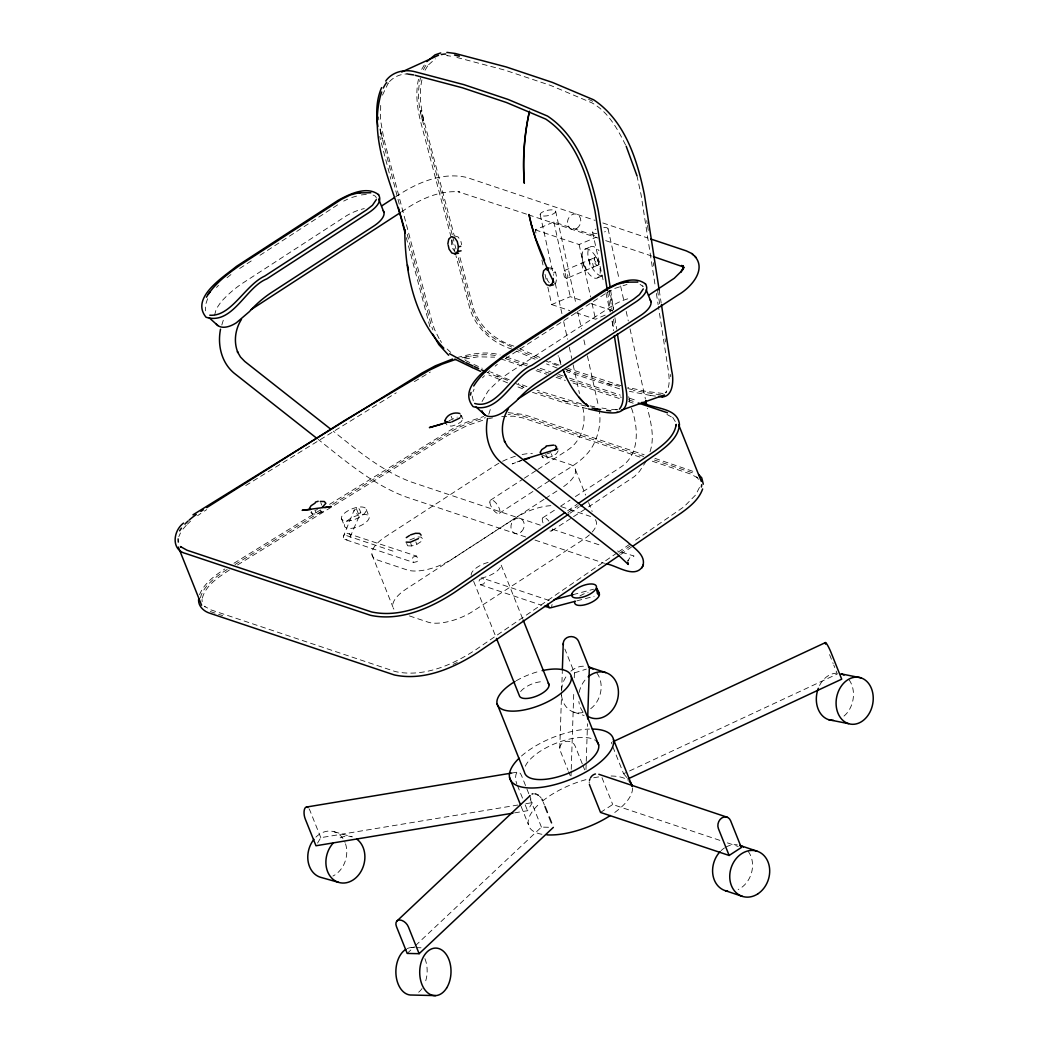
<?xml version="1.0" encoding="UTF-8"?>
<svg xmlns="http://www.w3.org/2000/svg" width="1048" height="1048" viewBox="0 0 1048 1048"><rect width="100%" height="100%" fill="white"/><g stroke="black" fill="none" stroke-linecap="round" stroke-linejoin="round"><path stroke-width="0.75" stroke-dasharray="5 3.75" d="M472.19 396.052L473.631 402.327M594.609 257.703L594.53 260.336L597.805 265.183L566.287 278.598L564.348 276.855L563.09 271.131L596.024 257.074L599.299 261.921L599.233 264.555L597.085 265.485L595.146 263.729L593.889 258.005L596.024 257.074M598.513 264.856L598.578 262.236L595.303 257.389M559.763 748.272L561.61 692.676M561.663 691.038L562.304 671.414M571.186 771L570.964 777.55L568.579 771.59M571.239 769.376L573.832 690.881M574.265 677.794L574.435 672.895L564.885 649.039M585.976 769.56L586.199 763.01M586.251 761.372L587.496 723.762M380.686 105.442L380.516 119.904L383.843 138.939L432.13 322.181L434.462 329.282L439.518 339.369M214.526 315.369L216.281 308.885L220.866 302.099A111.389 91.477 -71.5 0 1 243.477 282.646L345.054 216.661A26.344 10.794 -21.8 0 1 364.272 208.578M451.95 239.94L451.374 243.11L452.553 248.415L454.387 250.983M418.506 79.242C415.296 93.128 417.196 107.63 420.536 121.293L451.374 238.289M421.938 79.858C418.846 93.324 420.68 107.394 423.929 120.651L454.321 235.97M551.589 606.582L552.086 604.473M650.009 451.78C654.921 437.488 650.9 422.409 647.467 408.314M221.809 325.024L223.538 319.43M488.8 414.327L490.516 408.746M482.054 401.541L487.844 391.415A111.389 91.477 -71.5 0 1 510.468 371.961L612.032 305.977A26.344 10.794 -21.8 0 1 631.25 297.894M382.481 95.145L388.284 82.975L387.616 83.814C392.306 77.539 399.864 73.753 407.711 73.963L406.637 73.91M699.475 487.451L695.675 494.918L684.003 506.76L633.097 541.908M347.045 533.249L416.632 556.121L418.034 559.632L417.104 561.597L413.646 562.475L344.923 539.484L343.534 538.017L343.521 535.986L354.132 510.166L357.316 508.28L359.372 509.001L360.774 512.511L349.311 538.921M207.609 298.693L205.251 305.793L205.552 310.837M473.067 391.625L474.063 389.227M628.184 560.156L627.765 561.099L629.913 557.68L634.066 556.029L617.521 550.986M178.828 536.641L180.479 532.934M199.526 594.727C204.163 583.173 214.814 575.575 224.862 568.972M646.315 461.015L639.385 471.561L634.603 476.421L588.596 506.878M459.731 418.06L461.356 415.283L462.862 418.964L461.225 421.741L457.046 424.453L451.937 426.051L447.85 425.947L446.343 424.178M558.125 450.837L556.488 453.614L552.322 456.325L547.213 457.924L543.113 457.819L541.606 456.05M317.57 843.064L320.793 837.666L517.83 805.034M514.62 812.855L527.537 810.72L532.358 802.624L529.384 795.17M421.715 69.312L424.466 64.714M425.056 70.242L428.383 64.688L427.715 65.526L435.365 58.806M343.521 535.986L344.858 534.153M360.774 512.511L357.591 514.398L354.224 512.053L354.132 510.166M183.02 529.083L186.387 525.127M216.504 287.453L218.508 285.344M482.486 377.817L484.49 375.721M187.422 524.144L190.526 521.157M407.2 953.418L414.327 946.711M415.506 945.584L541.423 827.108L550.357 827.317M554.235 284.113L555.925 282.541L556.763 277.799L555.61 272.48L552.886 268.629L549.624 267.712M487.608 372.721L489.717 370.769M227.049 277.72L231.464 274.157M495.141 366.145L497.341 364.363M665.205 392.79L666.397 391.926L665.506 392.777C670.471 386.791 669.214 378.184 668.414 371.018L658.393 306.344M197.587 515.695L200.888 513.402M567.649 510.795L577.042 504.35M567.951 512.616L578.195 505.594M569.942 513.284L579.347 506.839M616.997 552.951L476.08 649.537C452.736 664.877 423.706 677.676 395.332 671.572L210.831 609.844L204.308 606.189L205.185 607.015L203.233 604.565M618.333 552.034L631.761 542.838M619.499 553.265L630.228 545.903M620.652 554.51L631.394 547.148M239.691 268.471L253.249 259.655M260.035 255.254L340.063 203.26M395.607 196.867C416.056 183.151 441.706 171.623 466.727 177.439L595.094 220.381M401.528 211.893C418.335 200.063 438.392 190.16 459.483 191.863L457.963 191.666L526.961 214.29M204.386 511.123L206.718 509.603M505.306 358.665L605.692 293.453M449.029 420.746L457.256 417.091M227.141 569.47L223.604 571.776A58.361 23.921 -21.8 0 0 200.482 597.897M229.407 569.994C218.312 577.409 204.779 585.688 201.923 599.757L201.989 598.552L202.159 601.722M310.837 512.21L312.343 513.965L316.444 514.083L321.553 512.485L325.718 509.773M409.847 539.969L417.025 536.982L421.113 537.074L422.632 538.855L420.995 541.646L416.816 544.357L411.707 545.956L407.62 545.838L406.113 544.082M490.438 500.224L522.991 479.067M524.354 478.189L536.563 470.264M537.925 469.373L567.767 449.985C582.4 440.488 587.404 420.811 581.915 404.711M499.372 513.271L536.196 489.351M537.559 488.473L549.833 480.495M551.196 479.604C566.719 468.81 586.526 460.727 594.609 442.256C599.26 432.117 601.211 420.576 599.102 409.558M544.017 499.372L452.356 558.925A34.532 14.148 -21.8 0 1 407.083 569.929L377.778 560.13A34.532 14.148 -21.8 0 1 385.664 536.615L495.101 465.509A34.532 14.148 -21.8 0 1 500.001 462.613M545.379 498.481L557.693 490.49M542.838 517.751L555.047 509.826M560.47 506.289L569.968 500.119M575.391 496.595L620.167 467.513C640.839 454.413 638.337 426.169 630.804 406.27M551.772 530.812L572.221 517.516M573.597 516.625L587.234 507.769M600.53 812.436L612.713 804.51L721.194 840.797M245.743 485.551L396.262 392.804M414.379 381.642L430.322 372.066M233.979 563.235L321.264 509.446M329.57 504.324L452.343 428.92L466.255 422.357L483.731 416.501M235.079 564.505L324.304 509.538M332.661 504.376L446.972 433.938A60.142 24.654 -21.8 0 1 485.447 417.707M237.542 564.951L447.981 435.274L467.526 425.396L484.294 419.776M607.041 292.575L614.613 288.488L627.005 284.453M343.705 201.098L347.622 199.172M612.87 746.87L623.612 773.712L628.027 771.642M629.507 770.961L837.326 673.995L833.75 665.048M566.287 278.598L567.715 277.982L567.78 275.349L564.505 270.502M535.986 233.049L535.292 229.866L553.868 221.953L596.181 236.114M535.292 229.866L579.112 244.525L596.26 237.228M584.561 249.358L590.312 246.909M597.766 277.799L603.517 275.349M547.842 287.087L551.68 304.575L570.269 296.663L582.361 300.697M575.863 312.658L595.513 319.234L605.521 314.976M521.734 460.138L512.21 463.884L521.891 460.452M351.735 197.496L360.027 195.138M574.435 672.895L586.356 669.109M317.531 509.577L314.976 510.363L316.444 514.083M547.017 453.823L550.842 452.631M573.046 594.648L593.6 589.212M576.937 600.845L594.098 596.312M456.98 357.617C470.893 353.87 485.931 350.884 500.119 354.931M550.554 269.113L552.886 268.629M553.279 272.965L555.61 272.48M461.88 357.827L471.286 356.032M464.605 359.045L477.888 356.818L494.669 357.171M488.46 418.689L492.534 417.877M511.634 773.07L518.105 771.996M525.899 803.698L532.358 802.624M361.337 194.928L366.368 194.378M617.822 409.585L615.805 409.689M616.853 411.366L618.372 411.235M501.743 416.449L513.481 416.187L522.939 417.929L639.987 457.085M508.293 412.637L523.974 414.563L644.166 454.767M411.261 947.549L414.445 947.628M416.03 947.654L422.383 947.811M447.81 55.675L446.723 55.623L453.05 56.461M663.096 393.498L646.315 391.428L627.791 387.459M660.974 394.939L633.385 390.524M611.56 409.349L617.023 409.794M606.124 408.681L601.893 408.052M416.632 556.121L413.161 557.012L412.244 558.977L413.646 562.475M549.152 600.465L483.311 578.431L479.853 579.321L478.936 581.286L480.338 584.784L541.423 605.22M480.338 584.784L483.796 583.906L484.713 581.941L483.311 578.431M650.572 395.476L656.114 396.157M344.923 539.484L347.124 539.825M650.481 395.463L629.429 391.323M590.076 405.864L594.806 406.834M587.352 408.733L561.964 402.091L532.502 392.332M380.45 131.524L399.668 205.749M581.273 403.847L537.048 390.275M456.876 57.444L504.651 70.059L550.75 85.491L591.858 102.822C608.246 111.73 617.626 129.127 625.682 145.227M621.241 385.782L567.911 368.424M619.682 388.887L566.352 371.542M454.793 235.997L458.055 236.913L460.779 240.765L461.644 244.747M334.142 831.758L352.259 836.854A23.763 19.126 -74.3 0 0 337.338 839.474M562.75 400.533L569.352 402.471L536.249 391.821M606.818 383.411L613.722 385.468L564.859 369.158M574.042 712.221L584.116 715.522M602.823 222.962L647.677 237.975M528.506 214.814L597.936 238.04M605.652 240.621L651.935 256.092M591.426 303.737L614.089 311.322L609.556 290.663M551.68 304.575L569.824 310.64M506.276 356.988L527.851 364.206M540.179 368.333L550.973 371.935M558.676 374.516L563.3 376.062M569.457 378.118L620.311 395.135M629.56 398.227L637.263 400.808M505.608 358.665L527.327 365.883M537.192 369.237L549.1 373.219M557.038 375.865L563.641 378.079M570.466 380.319L621.307 397.323M628.499 399.786L635.678 402.183M500.63 358.809L525.271 367.049M536.052 370.664L546.833 374.267M556.069 377.359L565.317 380.45M573.007 383.018L620.757 399M628.459 401.567L634.616 403.637M654.948 458.382L694.47 471.849M643.616 456.443L523.45 416.239A60.142 24.654 -21.8 0 0 508.07 414.353M654.397 460.046L691.379 472.425A60.142 24.654 -21.8 0 1 695.112 474.037M652.315 461.212L690.815 474.089L697.379 477.718M543.454 455.526L569.693 464.303A34.532 14.148 -21.8 0 1 562.933 487.058M561.243 506.682L590.561 516.481M540.323 525.166L410.62 481.779C381.538 470.722 357.276 450.352 333.29 431.173M552.676 529.292L602.089 545.825M525.742 536.982L405.196 496.66C372.42 484.189 345.277 460.95 318.199 439.4M535.004 540.087L604.552 563.352M346.731 535.646L393.328 551.235M409.441 615.923L427.964 622.119A34.532 14.148 -21.8 0 0 473.224 611.102L582.662 539.995A34.532 14.148 -21.8 0 0 589.5 534.781M210.268 611.521L222.674 615.661M727.391 842.867L738.237 846.496M523.411 387.171L521.341 386.411L525.86 388.088M522.651 388.729L515.406 385.978M565.71 369.459L571.409 371.568M526.934 386.633L518.302 383.385M559.003 365.084L549.519 361.364M557.379 368.176L546.506 363.905M509.249 379.795L490.529 371.948M507.612 382.887L488.879 375.014M537.323 358.233L517.502 349.652M535.135 359.189L516.73 351.211M539.825 357.407L519.808 348.774M666.96 414.458L673.523 418.073L672.646 417.248L675.855 422.462M497.826 376.979L486.94 372.263M473.879 364.455L482.276 368.293M513.834 346.102C493.857 339.971 476.866 324.71 472.216 303.894L459.312 254.926M511.686 347.019L494.866 338.845L487.281 333.369A37.23 20.515 65.5 0 1 470.539 304.287L457.635 255.293M512.276 349.22C491.276 342.788 473.801 326.426 468.862 304.68L455.946 255.673M465.246 360.394L470.919 363.066M640.079 284.388L643.171 286.497L642.66 285.855M373.088 195.072C375.538 196.251 375.59 195.95 376.389 198.151M450.745 352.416L445.963 347.949M349.259 533.589L350.635 535.056L350.661 537.087M462.862 418.964L460.347 414.72M623.612 773.712L628.001 778.887M696.501 476.879L698.531 479.303M549.217 282.698L547.384 280.144L546.218 274.825M440.186 340.39L441.536 342.447M560.772 362.254L558.23 355.062M320.767 502.66L321.762 505.11M451.164 416.252L452.16 418.715M829.571 654.607L833.147 663.554M575.47 469.74L585.609 495.088M588.583 502.542L592.159 511.49M601.984 777.668L612.713 804.51M582.295 763.874L575.129 745.993A7.926 7.113 1.9 0 0 565.003 741.643A7.926 7.113 1.9 0 0 560.235 750.709L567.977 770.097M582.885 765.368L584.679 769.848M522.572 618.569L500.944 564.492A15.838 6.498 -21.8 0 1 479.827 578.208M473.657 581.352L495.887 636.935M543.205 802.034L544.397 805.021M528.781 793.677L521.629 775.782A7.926 3.419 80.6 0 0 516.533 773.123A7.926 3.419 80.6 0 0 516.808 783.878M541.423 827.108L530.681 800.266A7.926 5.004 46.7 0 1 530.314 799.1M517.398 785.371L522.769 798.786M525.153 804.759L527.537 810.72M521.079 806.292L528.349 824.475M366.211 509.446L369.184 516.9A13.205 5.41 -21.8 0 1 351.591 528.336A13.205 5.41 -21.8 0 1 349.665 519.035A13.205 5.41 -21.8 0 1 369.184 516.9M356.32 508.503L358.586 514.175M371.988 554.68L392.856 606.871M341.452 518.485L344.438 525.939M320.793 837.666L310.064 810.825A7.926 3.419 80.6 0 0 309.003 808.781M551.34 453.863L552.322 456.325M415.846 541.881L416.816 544.357M320.57 510.009L321.553 512.485M545.746 454.216L547.213 457.924M410.737 543.48L411.707 545.956M542.144 455.343L543.113 457.819M406.65 543.362L407.62 545.838M311.374 511.49L312.343 513.965M560.942 364.691L558.099 355.639M429.89 326.727L406.283 237.608M452.225 234.752L420.091 111.18A75.613 41.671 65.5 0 1 420.471 77.945M452.631 236.337L455.972 248.979M451.78 239.861L455.539 254.101M407.2 234.32L430.453 322.574A37.23 20.515 65.5 0 0 432.863 329.897M381.289 142.751L390.865 179.116M636.883 175.461L641.088 194.784L655.38 286.942M608.063 228.805L619.224 279.646M620.613 285.999L624.11 301.876M626.193 311.413L628.289 320.95M630.031 328.889L645.371 398.777M592.579 232.145L603.792 283.261M605.901 292.851L610.106 312.016M612.215 321.605L613.971 329.583M628.695 396.681L630.451 404.672M579.112 244.525L590.627 296.977M592.015 303.344L595.513 319.234M555.663 211.277A7.926 2.659 -12.4 0 1 544.462 216.058A7.926 2.659 -12.4 0 1 543.637 211.513A7.926 2.659 -12.4 0 1 555.663 211.277L576.243 305.007M577.631 311.361L581.47 328.836M583.906 339.945L585.662 347.897M587.404 355.835L598.565 406.663M553.868 221.953L570.269 296.663M540.179 214.617L553.501 275.323M555.257 283.301L561.924 313.653M563.68 321.644L567.531 339.211M569.287 347.202L571.736 358.39M573.138 364.769L579.452 393.524M541.921 260.074L543.663 268.013M545.052 274.38L546.453 280.733M380.162 128.825L382.337 138.729M379.992 129.48L382.153 139.266M379.769 136.476L380.45 139.594M659.205 290.165L661.209 303.108M646.76 220.617L647.258 223.853M647.507 225.477L648.516 231.936M653.284 262.668L653.782 265.904M657.541 290.165L659.808 304.732M665.074 338.687L665.572 341.923M656.389 293.414L658.144 304.732M610.63 290.27L613.643 309.684M614.901 317.78L616.656 329.098M609.006 290.493L612.215 311.204M613.46 319.221L614.704 327.251M607.565 291.92L610.565 311.322M612.071 321.029L613.578 330.723M378.773 119.957A75.613 41.671 65.5 0 1 378.577 116.878M557.182 365.503A647.847 148.606 37.9 0 1 546.296 361.193M520.476 385.415A600.635 143.93 38.9 0 1 514.07 382.939M507.573 380.332A600.635 143.93 38.9 0 1 496.962 375.918M423.392 69.771A75.613 41.671 65.5 0 1 426.759 64.125M588.557 99.35A1221.654 399.052 -11.3 0 1 592.723 101.302M632.481 389.646A647.847 144.388 38.1 0 1 627.7 388.507M619.512 386.385A647.847 144.388 38.1 0 1 612.753 384.485M585.871 406.087A600.635 139.987 39.1 0 1 568.54 401.62M670.537 374.49A37.23 14.135 70.5 0 1 670.72 376.704M464.421 357.394A60.142 24.654 -21.8 0 1 498.18 356.176M457.256 662.493A58.361 23.921 -21.8 0 1 453.116 664.393M632.481 788.004A55.452 22.729 -21.8 0 1 613.041 813.693M541.921 834.287A55.452 22.729 -21.8 0 1 540.283 802.965M542.55 801.052A55.452 22.729 -21.8 0 1 587.797 779.149M593.718 777.786A55.452 22.729 -21.8 0 1 599.495 776.804M611.102 776.005A55.452 22.729 -21.8 0 1 628.315 780.459M521.498 756.001A55.452 22.729 -21.8 0 1 589.487 729.054M525.31 766.193A39.614 16.231 -21.8 0 1 558.217 742.403A39.614 16.231 -21.8 0 1 595.618 740.491M516.271 680.741A39.614 16.231 -21.8 0 1 540.558 671.008M520.633 691.562A15.838 6.498 -21.8 0 1 543.729 681.698M471.246 575.339A15.838 6.498 -21.8 0 1 488.656 562.291M539.484 796.205A7.926 5.004 46.7 0 1 541.331 798.235M424.938 958.658A23.763 15.641 -88.7 0 1 425.2 982.408M422.043 988.565A23.763 15.641 -88.7 0 1 417.117 993.308M407.214 948.584A23.763 15.641 -88.7 0 1 413.986 947.759M589.238 783.066A7.926 6.511 -71.5 0 1 589.264 781.716M748.154 851.356A23.763 19.519 -71.5 0 1 738.159 889.542M721.103 850.622A23.763 19.519 -71.5 0 1 724.522 847.911M725.727 847.177A23.763 19.519 -71.5 0 1 737.32 844.832M315.906 837.116A23.763 19.126 -74.3 0 1 345.041 842.461M345.526 843.797A23.763 19.126 -74.3 0 1 332.937 876.036M611.822 743.87A7.926 0.983 65 0 1 611.796 742.272M848.985 679.707A23.763 18.34 -78.7 0 1 842.946 716.911M819.549 685.497A23.763 18.34 -78.7 0 1 836.291 673.209M596.757 672.868A23.763 19.467 -71.9 0 1 589.29 709.706M583.016 712.457A23.763 19.467 -71.9 0 1 561.558 695.859M561.427 689.82A23.763 19.467 -71.9 0 1 566.824 675.541M570.885 671.179A23.763 19.467 -71.9 0 1 585.95 666.358M582.989 711.933A23.763 19.467 -71.9 0 1 578.824 701.518M579.151 692.427A23.763 19.467 -71.9 0 1 586.029 678.868M579.871 596.037A13.205 5.41 -21.8 0 1 588.085 592.356M550.855 505.66A34.532 14.148 -21.8 0 0 515.983 517.686L406.532 588.793A34.532 14.148 -21.8 0 0 393.851 609.124M595.343 519.664A34.532 14.148 -21.8 0 1 590.627 533.72M502.621 461.251A34.532 14.148 -21.8 0 1 516.559 455.88M522.14 454.518A34.532 14.148 -21.8 0 1 532.371 453.404M543.008 522.847A7.926 3.144 57 0 1 543.322 517.489A7.926 3.144 57 0 1 548.864 521.079M552.361 528.873A7.926 3.144 57 0 1 549.99 530.982M603.779 227.377A7.926 2.659 -12.4 0 1 604.604 231.909M596.862 233.586A7.926 2.659 -12.4 0 1 596.037 229.04M601.683 275.86A15.707 7.244 66.9 0 1 587.954 255.516A15.707 7.244 66.9 0 1 599.011 250.695M581.666 263.205L582.924 268.943L584.876 270.685L586.291 270.07L585.033 264.332L583.094 262.589L581.666 263.205M588.858 260.153L590.116 265.878L592.054 267.62L593.482 267.004L592.225 261.279L590.286 259.524L588.858 260.153M351.696 520.319L348.604 520.882A13.205 5.41 -21.8 0 1 345.827 512.158A13.205 5.41 -21.8 0 1 365.831 508.581A13.205 5.41 -21.8 0 1 351.696 520.319M423.575 120.363L422.436 120.441L420.261 110.525L421.427 110.577L423.575 120.363M576.806 228.425A7.926 6.511 -71.5 0 0 578.064 214.932A7.926 6.511 -71.5 0 0 567.505 221.796A7.926 6.511 -71.5 0 0 576.806 228.425M521.537 531.585A7.926 6.511 -71.5 0 0 520.253 518.446A7.926 6.511 -71.5 0 0 510.966 527.694A7.926 6.511 -71.5 0 0 521.537 531.585M489.848 502.149A7.926 3.144 57 0 0 497.59 513.455A7.926 3.144 57 0 0 497.276 504.638A7.926 3.144 57 0 0 489.848 502.149M582.099 256.236A15.707 7.244 66.9 0 0 595.932 278.31A15.707 7.244 66.9 0 0 595.474 256.197A15.707 7.244 66.9 0 0 582.099 256.236"/><path stroke-width="1.5" d="M562.357 669.777L563.235 643.616M587.653 718.863L589.343 668.166L578.601 641.337A7.926 7.113 1.9 0 0 569.13 636.804A7.926 7.113 1.9 0 0 563.339 644.861M198.74 598.356C197.483 605.443 203.391 611.272 209.718 613.185L394.297 674.938C423.811 681.265 454.02 668.008 478.32 652.066L619.303 555.427M376.298 199.605L372.485 205.251L366.59 209.901L264.817 276.017C245.036 285.095 231.254 316.902 209.797 315.212M643.289 288.921L639.476 294.567L633.568 299.217L531.808 365.333C511.712 373.389 496.909 410.318 474.679 403.454M676.143 425.593L676.209 424.388C674.532 436.322 663.934 444.3 654.882 450.994L578.378 503.433M470.46 395.057L471.05 392.45M220.525 329.216C217.355 344.858 221.416 362.543 234.005 373.075L316.928 438.405M487.503 418.532C484.346 434.173 488.394 451.858 500.983 462.391L616.958 553.75L628.237 564.427L627.857 562.16M642.817 565.959C646.406 555.361 633.817 547.868 627.32 541.79L511.804 450.784L507.442 446.304L504.376 440.985L504.795 441.745C500.407 430.938 502.254 418.362 508.45 408.628M448.203 245.153L449.081 249.136L451.819 252.974L455.068 253.891L457.583 251.533L458.421 246.791L457.269 241.472L454.57 237.621L451.321 236.704M553.252 278.506L552.414 283.261L549.899 285.619L546.65 284.702L543.912 280.864L542.746 275.545L543.598 270.803L546.152 268.432L548.471 267.961M447.837 244.014L448.636 239.586M529.437 111.442C524.327 134.969 522.572 159.191 524.314 183.217C522.415 160.134 524.079 134.773 529.437 111.415M381.629 87.6C376.245 99.743 375.918 113.485 377.856 126.454M702.632 488.971C698.95 499.477 689.807 506.787 681.069 513.088L632.73 546.231M606.098 563.876C616.028 564.859 634.472 579.387 642.568 566.47M641.966 567.82L643.42 564.61M241.472 319.326C235.263 329.046 233.429 341.622 237.817 352.429L237.385 351.67L240.451 356.988L244.813 361.481L330.736 429.156M206.417 297.226C214.421 283.851 227.337 274.144 239.9 265.314L341.478 199.33L350.189 195.007L357.329 193.107M555.008 449.92L556.632 447.142L555.113 445.361M309.383 508.49L311.02 505.752L315.173 503.053M445.256 419.842C447.47 414.274 454.321 411.864 459.836 413.501M473.709 386.005C481.779 372.931 494.459 363.329 506.891 354.63L608.456 288.645L617.167 284.322L624.307 282.423M208.198 294.278L210.111 291.842M619.447 409.061C624.412 403.087 623.141 394.467 622.355 387.315L614.325 335.57M183.557 523.083C173.13 530.733 170.758 550.017 185.863 553.554L370.442 615.294C399.956 621.634 430.165 608.364 454.465 592.434L568.606 514.201M385.729 81.01C392.266 71.749 404.567 68.906 415.126 71.788L463.897 84.652L508.097 99.442L547.514 116.066C578.666 136.685 591.229 175.972 598.329 210.989L610.133 287.034M426.89 61.583L435.077 54.863L440.71 52.937M397.113 920.838L530.157 795.642M419.121 953.693L408.379 926.851A7.926 5.004 46.7 0 0 399.733 920A7.926 5.004 46.7 0 0 396.458 926.576L407.2 953.418L419.121 953.693L553.344 827.383M448.767 239.075L450.47 237.503M547.069 270.083L548.772 268.511M192.95 514.843L422.108 372.97L435.3 365.844L452.592 359.032M564.964 512.629L452.238 589.906C428.881 605.246 399.851 618.045 371.477 611.927L186.976 550.213L180.453 546.558L181.343 547.384M580.684 505.922L657.214 453.457C666.869 446.291 678.528 437.553 679.458 424.545C677.846 407.083 653.087 408.995 641.887 402.353M381.996 205.722L394.245 197.758M251.245 309.514L400.166 212.77M200.888 511.398L203.299 509.839M322.155 507.429L325.863 503.302L324.343 501.52L320.269 501.429M459.731 418.06L451.754 421.951M648.568 295.3L674.283 278.257L681.763 270.869L680.794 272.087L682.929 268.655L682.34 270.266L683.388 267.161L683.283 268.982L683.27 266.231L683.715 268.065L682.68 265.694L683.61 267.332L681.567 265.406L682.89 266.651M518.236 398.829L678.344 294.816C690.422 287.912 707.02 270.07 694.811 256.288M406.283 537.624L409.401 535.594M545.942 446.893L541.79 449.592L540.152 452.343L541.659 454.098M418.466 538.62L410.253 542.235L406.166 542.13M729.133 855.456L741.329 847.531L730.6 820.702A7.926 6.511 -71.5 0 0 721.823 817.951A7.926 6.511 -71.5 0 0 718.404 828.614L729.133 855.456L600.53 812.436L589.788 785.594A7.926 6.511 -71.5 0 1 589.421 784.376M206.77 507.612L344.989 420.261L429.536 370.114L442.112 364.167L455.317 359.543M613.263 741.591L825.51 642.555M628.001 778.887L841.701 679.17L830.972 652.328A7.926 0.983 65 0 0 826.754 643.931A7.926 0.983 65 0 0 825.536 644.153M401.672 72.024L435.824 56.448A75.613 41.671 65.5 0 1 438.496 55.334M523.096 459.614L557.667 448.963M621.451 410.148L664.445 394.939M410.449 534.912L415.532 533.301L419.619 533.393L421.126 535.174M315.396 502.136L318.186 501.258M546.165 445.99L553.829 445.099M447.771 422.148L429.392 427.597L441.968 424.113M524.655 459.469L529.371 458.159M554.064 599.653L573.046 594.648M575.378 601.251L550.436 607.84L544.475 606.242M455.068 253.891L458.566 253.184M549.899 285.619L553.396 284.899M458.421 246.791L460.766 246.306M457.583 251.533L461.081 250.813M324.919 507.638L331.207 506.525L302.151 510.324L310.667 509.472M306.527 807.039L511.634 773.07M512.996 813.13L315.972 845.762L305.23 818.92A7.926 3.419 80.6 0 1 304.3 809.947A7.926 3.419 80.6 0 1 307.771 807.458M359.032 192.858L370.848 192.767M626.01 282.161L637.826 282.082M356.189 193.291L360.591 192.596M623.167 282.606L627.582 281.912M435.627 995.6L411.785 995.037A23.763 15.641 -88.7 0 1 396.157 976.278A23.763 15.641 -88.7 0 1 405.93 949.278M450.483 422.344L446.396 422.239L444.876 420.471L445.859 422.947M658.707 396.367C673.065 400.126 674.113 380.476 671.755 371.058L661.458 304.719M446.867 52.4L455.225 53.487L506.184 66.941L552.375 82.399L593.574 99.77C624.739 120.389 637.302 159.689 644.402 194.692L659.205 290.165M661.589 396.603L662.821 396.707M606.661 410.397L610.801 410.895M408.222 74.12L413.698 74.932M592.054 408.065L600.609 409.558M594.517 408.537L597.504 409.113M860.801 677.794A23.763 18.34 -78.7 0 0 836.396 707.387A23.763 18.34 -78.7 0 0 866.761 716.989A23.763 18.34 -78.7 0 0 860.801 677.794L841.046 673.864A23.763 18.34 -78.7 0 1 843.994 675.174M828.745 719.714L848.5 723.644M588.544 408.969C611.508 414.183 632.298 419.619 625.682 387.354L617.403 333.958M415.27 75.338L462.351 87.77L506.459 102.521L545.798 119.118C576.413 139.672 588.046 177.164 595.015 211.08L607.303 290.309M546.152 268.432L548.314 269.048M338.517 882.351L320.413 877.255A23.763 19.126 -74.3 0 1 313.942 839.317M605.705 672.58L588.439 666.921A23.763 19.467 -71.9 0 1 592.998 669.2M650.769 239.01L686.348 250.904L691.942 253.59L696.186 257.585M653.48 256.616L683.427 266.939M638.245 402.995L667.524 412.781M598.827 774.289L727.443 817.309M756.957 851.133L739.809 845.409A23.763 19.519 -71.5 0 1 743.307 846.981M725.321 890.669L742.469 896.407M481.438 369.813L485.565 371.647M474.43 366.63L478.635 368.542M472.321 367.573L480.6 371.346M465.823 362.595L473.041 365.988M472.19 367.507L454.832 359.137M645.66 284.06C633.778 274.799 616.578 283.418 605.128 289.641L503.289 355.796C491.276 365.883 456.836 386.778 473.054 406.572C499.608 414.798 512.668 376.389 533.825 368.202L635.612 302.073C641.022 298.523 650.271 291.03 645.358 283.772M378.669 194.745C366.787 185.483 349.587 194.103 338.137 200.325L236.311 266.48C224.298 276.567 189.845 297.475 206.063 317.256C232.617 325.483 245.677 287.087 266.834 278.886L368.634 212.757C374.044 209.207 383.293 201.714 378.367 194.456M464.382 361.914L449.592 353.726M587.98 406.349C577.959 397.952 570.413 386.633 565.147 374.726M448.649 355.22L438.811 344.556L432.85 334.207M476.067 406.991L484.883 414.903M209.089 317.675L217.892 325.587M698.728 474.508L701.754 477.901L703.313 484.189M691.942 253.59L693.265 254.847M443.802 348.159C413.541 317.164 405.078 271.511 404.764 229.735L405.34 232.564C394.297 187.71 367.665 142.148 380.778 94.778A75.613 41.671 65.5 0 1 381.682 91.975M586.015 403.716L588.491 406.493M578.679 396.943L583.841 402.746M549.06 607.774L547.659 604.277M553.829 282.253C543.244 260.611 533.864 238.184 528.978 214.499L531.768 226.329M544.554 260.074L535.725 238.787L531.585 225.386M626.193 146.235L636.935 175.671M564.112 372.276L563.09 369.879L566.103 376.966M646.21 289.838L650.978 301.732M678.698 424.833L701.348 481.491M596.639 588.897L598.906 594.57M613.499 739.521L632.285 786.485A55.452 22.729 -21.8 0 0 629.311 781.297M571.278 676.523L598.657 744.958M378.629 199.028L383.987 212.417M523.175 620.075L549.008 684.658M496.49 638.429L519.31 695.518A15.838 6.498 -21.8 0 0 537.414 695.767A15.838 6.498 -21.8 0 0 548.156 683.178M544.999 806.515L547.384 812.475M549.165 816.942L551.549 822.903M497.04 703.653L524.419 772.088A39.614 16.231 -21.8 0 0 569.667 772.717A39.614 16.231 -21.8 0 0 596.535 741.25M509.564 777.511L520.476 804.785M178.357 547.108L201.609 605.246M398.358 207.57L405.026 232.866M645.725 400.362L646.773 405.131M407.449 264.961L408.393 269.939M178.134 538.908L178.304 542.078M454.505 55.059A1221.654 399.052 -11.3 0 1 459.325 56.199M383.293 88.071A75.613 41.671 65.5 0 1 386.673 82.412M441.326 54.562A75.613 41.671 65.5 0 1 445.793 54.038M179.653 530.812A58.361 23.921 -21.8 0 1 181.474 528.179M184.92 524.144A58.361 23.921 -21.8 0 1 188.024 521.092M189.151 520.083A58.361 23.921 -21.8 0 1 196.277 514.489M701.662 484.7A60.142 24.654 -21.8 0 1 701.361 487.006M610.329 815.527A55.452 22.729 -21.8 0 1 546.86 834.863M592.317 729.041A55.452 22.729 -21.8 0 1 603.753 759.027A55.452 22.729 -21.8 0 1 531.022 788.004A55.452 22.729 -21.8 0 1 519.114 758.189M542.144 670.641A39.614 16.231 -21.8 0 1 567.073 687.514A39.614 16.231 -21.8 0 1 508.476 710.911A39.614 16.231 -21.8 0 1 515.053 681.462M532.083 794.057A7.926 5.004 46.7 0 1 532.974 793.768M535.043 793.821A7.926 5.004 46.7 0 1 536.17 794.148M537.31 794.659A7.926 5.004 46.7 0 1 538.423 795.353M542.052 799.375A7.926 5.004 46.7 0 1 542.615 800.541M589.487 780.354A7.926 6.511 -71.5 0 1 589.919 779.044M590.509 777.799A7.926 6.511 -71.5 0 1 595.447 773.974M727.823 891.245A23.763 19.519 -71.5 0 1 713.059 875.761A23.763 19.519 -71.5 0 1 720.055 851.67M356.752 839.107A23.763 19.126 -74.3 0 1 360.198 872.748A23.763 19.126 -74.3 0 1 331.456 877.805A23.763 19.126 -74.3 0 1 333.015 843.273M833.488 720.356A23.763 18.34 -78.7 0 1 818.318 688.3M588.151 676.825A23.763 19.467 -71.9 0 1 613.761 678.174A23.763 19.467 -71.9 0 1 613.512 708.448A23.763 19.467 -71.9 0 1 587.823 716.308M598.683 592.67A13.205 5.41 -21.8 0 1 588.125 603.805A13.205 5.41 -21.8 0 1 574.789 601.408M650.219 300.003A26.344 10.794 -21.8 0 1 640.538 315.514L538.973 381.498A111.389 91.477 -71.5 0 0 516.35 400.952L503.315 412.113A26.344 14.161 -48.1 0 1 481.988 410.816M383.227 210.687A26.344 10.794 -21.8 0 1 373.56 226.211L271.995 292.182A111.389 91.477 -71.5 0 0 249.372 311.649L236.337 322.797A26.344 14.161 -48.1 0 1 216.163 323.819M571.802 593.954L571.671 595.5A13.205 5.41 -21.8 0 0 590.273 593.941A13.205 5.41 -21.8 0 0 591.151 583.959A13.205 5.41 -21.8 0 0 571.802 593.954M596.771 588.373L597.347 593.391L598.775 595.081L598.814 592.133L596.771 588.373M446.618 988.028A23.763 15.641 -88.7 0 0 439.164 948.689A23.763 15.641 -88.7 0 0 420.314 978.845A23.763 15.641 -88.7 0 0 446.618 988.028M757.77 893.905A23.763 19.519 -71.5 0 0 761.529 853.426A23.763 19.519 -71.5 0 0 729.853 874.006A23.763 19.519 -71.5 0 0 757.77 893.905"/></g></svg>
